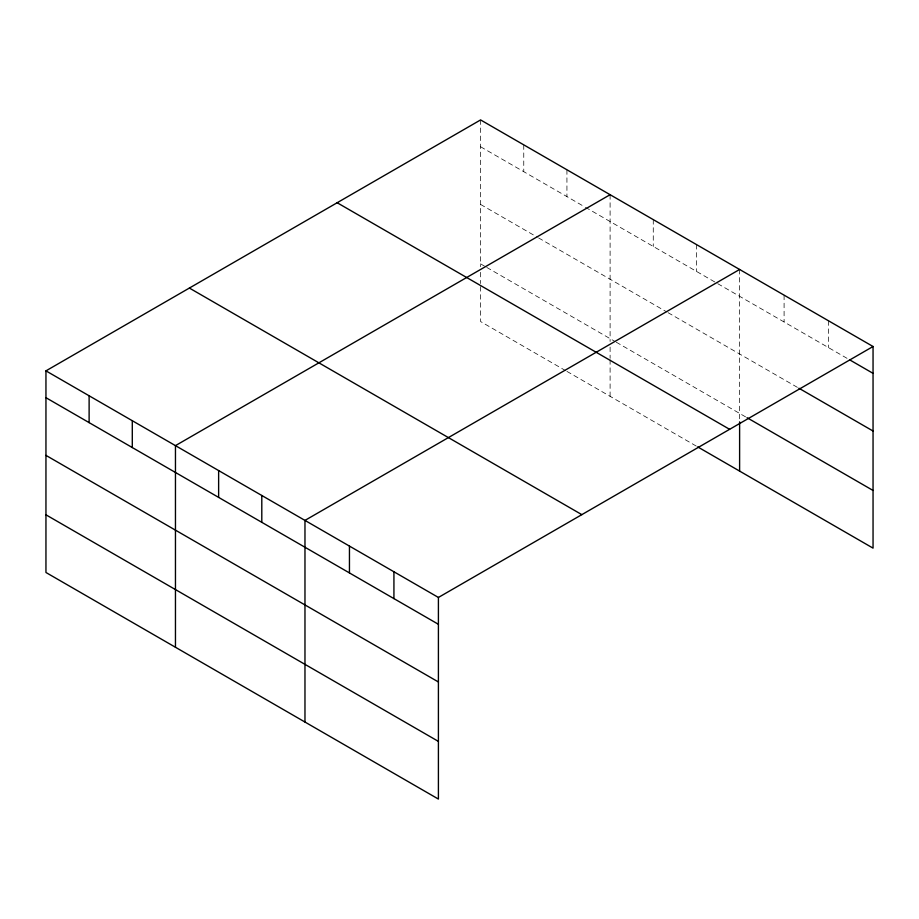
<?xml version="1.0" encoding="UTF-8"?>
<svg xmlns="http://www.w3.org/2000/svg" width="919" height="919" viewBox="0 0 919 919"><rect width="100%" height="100%" fill="white"/><g stroke="black" fill="none" stroke-linecap="round" stroke-linejoin="round"><path stroke-width="0.69" stroke-dasharray="4.59 3.45" d="M480.591 146.764L584.197 206.58M585.437 207.292L848.34 359.076M480.591 204.443L537.328 237.205M538.568 237.918L666.838 311.978M668.079 312.69L797.681 387.519M480.591 263.868L485.519 266.717M486.76 267.429L615.041 341.489M616.27 342.201L745.791 416.985M565.702 370.69L480.591 321.547L480.591 284.97M566.931 371.402L696.441 446.174M828.57 320.834L828.57 347.669M784.091 295.148L784.091 321.983M739.611 269.474L739.611 420.454M696.441 244.546L696.441 271.381M653.271 219.63L653.271 246.464M610.101 194.702L610.101 341.454M610.101 347.083L610.101 358.341M610.101 359.743L610.101 396.319M566.931 169.774L566.931 196.609M523.761 144.857L523.761 171.692M480.591 119.93L480.591 266.682M480.591 272.311L480.591 283.569"/><path stroke-width="1.38" d="M45.95 370.862L438.409 597.453L438.409 799.071L45.95 572.491L45.95 370.862L480.591 119.93L873.05 346.509L873.05 548.138L697.682 446.887M610.101 194.702L175.46 445.635L175.46 647.263M739.611 269.474L304.97 520.407L304.97 722.035M438.409 597.453L873.05 346.509M849.57 359.788L873.05 373.344M798.921 388.232L873.05 431.022M747.032 417.697L873.05 490.459M337.158 202.731L729.617 429.322M189.383 288.061L581.842 514.64M45.95 397.697L438.409 624.288M45.95 455.376L438.409 681.967M45.95 514.812L438.409 741.392M739.611 421.855L739.611 471.091M393.929 571.767L393.929 598.602M349.45 546.093L349.45 572.928M261.8 495.49L261.8 522.325M218.63 470.562L218.63 497.397M132.29 420.718L132.29 447.553M89.12 395.79L89.12 422.625"/></g></svg>
